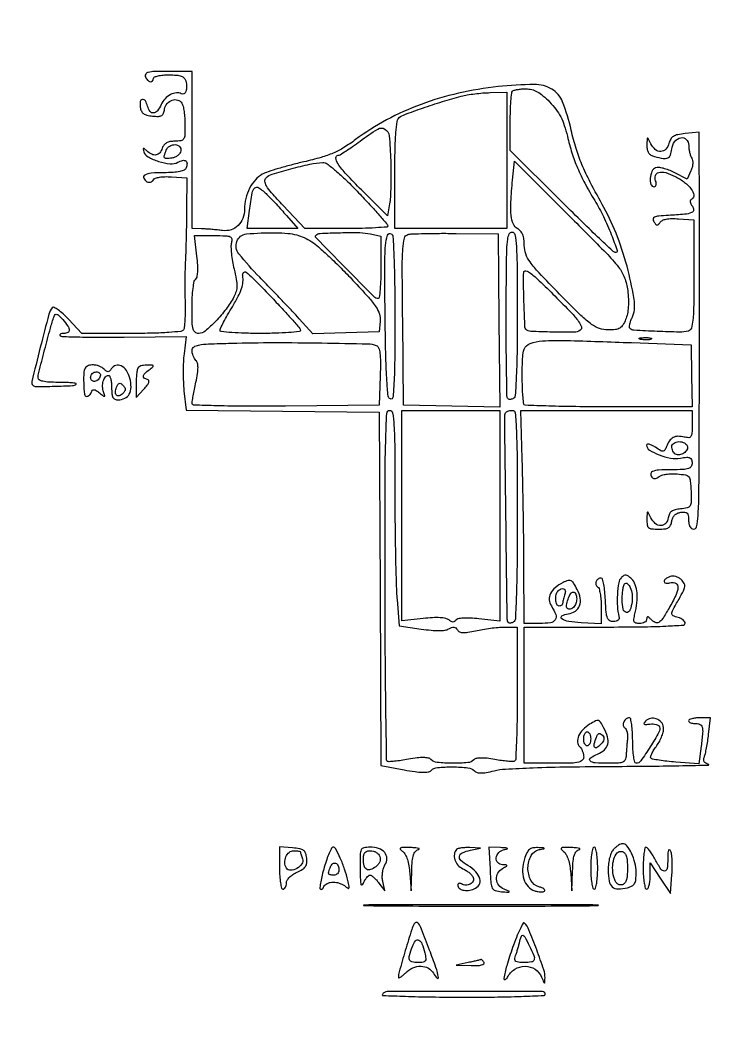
# Model space of a CAD drawing. Extents: x 24 to 1546, y 0 to 2379.
# Drawn here: x 688.9 to 886.3, y -0.5 to 290.6 of the extents above; entities that cross this region are included whole.
import ezdxf

# ---------------------------------------------------------------- set-up
doc = ezdxf.new("R2010")
doc.units = 0
doc.header["$MEASUREMENT"] = 0
doc.layers.get('0').update_dxf_attribs({"linetype": 'CONTINUOUS'})

msp = doc.modelspace()

# ---------------------------------------------------------------- linework, layer by layer
msp.add_lwpolyline([(330.47682, 18.883074, 0.000013), (445.994116, 18.943074, 0.000017), (561.276547, 19.009838, 0.139128), (563.000019, 19.500012, 0.258597), (563.34628, 20.117426, 0.00003), (563.585042, 68.349484, 0.000793), (563.761466, 121.74337, 0.000478), (563.809731, 185.065658, -0.000252), (563.829439, 248.38279, -0.000419), (563.917736, 301.759581, -0.00001), (564.039235, 350.115363, -0.198254)], format="xyb")
for points in [[(724.638374, 274.5, 0.091327), (725.24045, 273.514802, 0.159188), (726.061151, 273.040132, 0.268478), (726.714744, 273.253791, 0.184622), (727, 274, -0.307373), (727.26354, 274.388195, -0.038437), (728.287615, 274.70625, -0.034582), (729.703353, 274.927695, -0.021509), (731.383369, 275, -0.019058), (733.561316, 274.916954, -0.06783), (734.923142, 274.624305, -0.115158), (735.755024, 274.083513, -0.128523), (736.220612, 273.25, -0.05783), (736.444461, 271.640976, -0.091476), (736.223569, 270.269953, -0.170113), (735.649366, 269.558703, -0.284359), (734.905641, 269.558317, 0.167602), (733.513809, 269.871687, 0.095802), (731.850809, 269.354196, 0.0825), (730.282001, 268.143337, 0.080502), (729.173196, 266.480778, -0.058171), (728.117446, 264.734357, -0.199503), (726.988374, 264.092366, -0.272257), (725.990334, 264.524312, -0.094009), (725.289749, 266, 0.068535), (724.655117, 267.532417, 0.298216), (723.817462, 267.949171, 0.336574), (723.190884, 267.34487, 0.073945), (723.180449, 265.75, 0.074424), (723.507256, 264.653465, 0.125776), (724.112967, 263.917272, 0.099285), (725.110021, 263.454959, 0.034915), (726.6729, 263.192392, 0.026444), (728.384541, 263.117422, 0.127647), (729.317288, 263.368575, 0.171761), (729.860617, 263.99605, 0.05807), (730.1729, 265.182176, -0.137029), (730.87463, 266.780128, -0.140784), (732.29643, 267.763132, -0.158135), (733.897588, 267.781572, -0.177786), (735.11486, 266.848393, -0.088144), (735.447336, 266.037294, -0.017879), (735.722859, 264.500778, -0.018342), (735.916071, 262.667382, -0.016275), (735.984687, 260.75, -0.010817), (735.929544, 257.755103, -0.12838), (735.594351, 256.653624, -0.218814), (734.825071, 256.139454, -0.039608), (733.067388, 256, 0.042103), (731.695851, 255.884303, 0.085875), (730.680063, 255.52539, 0.103733), (729.965987, 254.902, 0.084964), (729.5, 254, -0.096477), (728.781609, 252.684025, -0.179608), (727.742923, 252.084723, -0.15946), (726.468361, 252.275219, -0.073044), (725.075, 253.25, 0.010436), (724.355676, 253.900777, 0.253558), (724.100624, 253.957247, 0.398679), (723.995262, 253.778777, 0.016741), (724.201525, 253, 0.199149), (725.427277, 251.501289, 0.047585), (728.457468, 250.230842, 0.048131), (731.748725, 249.544068, 0.151371), (733.939213, 249.967468, -0.059046), (735.303704, 250.502114, -0.212172), (736.205246, 250.354165, -0.262704), (736.576465, 249.634453, -0.082387), (736.32411, 248.402234, -0.188119), (735.741831, 247.76235, -0.061559), (734.516963, 247.332315, -0.039805), (732.632082, 247.076086, -0.013886), (729.893011, 247, 0.019755), (726.335046, 246.859368, 0.103885), (724.469032, 246.310567, 0.398689), (724.189612, 245.4645, 0.145374), (725.111803, 244.430902, 0.106475), (725.592468, 244.260102, 0.099402), (726.113598, 244.296054, 0.096031), (726.594871, 244.533607, 0.092068), (726.960913, 244.936755, -0.168593), (727.539094, 245.407354, -0.044997), (728.703319, 245.716063, -0.03748), (730.254643, 245.862849, -0.022714), (732.099109, 245.814871), (736.5, 245.5), (736.434392, 236.5, -0.002247), (736.389038, 232.651264, -0.001827), (736.306842, 228.528125, -0.001846), (736.203213, 224.730203, -0.004814), (736.092311, 222, 0.00722), (735.999817, 219.416377, 0.003631), (735.953854, 216.152904, 0.003604), (735.955158, 212.77751, 0.005335), (736.009208, 209.818398, -0.009561), (736.035081, 207.181387, -0.012717), (735.951811, 204.785675, -0.010028), (735.792713, 202.806945, -0.11381), (735.542272, 202.068398, -0.231679), (734.781188, 201.589222, -0.008717), (731.330788, 201.280837, -0.012497), (726.760868, 201.06721, -0.005459), (720.690983, 201.001644), (706.5, 201.003288), (702.646756, 205.0984, 0.018861), (701.11562, 206.60735, 0.031429), (699.705632, 207.741838, 0.033643), (698.557433, 208.441779, 0.344574), (698.045359, 208.346756, 0.116869), (697.060246, 206.504164, 0.00281), (694.619187, 197.049506, 0.001569), (692.175317, 187.229448, 0.262323), (692.461288, 186.205378, 0.200947), (693.454779, 185.798407, 0.004624), (698.650597, 185.887121, 0.00484), (703.826361, 186.07353, 0.187067), (704.86526, 186.531926, 0.619259), (704.803282, 186.716765, 0.012139), (703.531253, 186.862503, 0.014687), (701.808172, 186.966747, 0.007763), (699.666667, 187, -0.013364), (697.084968, 187.069016, -0.041784), (695.365398, 187.306034, -0.072038), (694.335841, 187.698647, -0.272094), (694, 188.270099, -0.06166), (694.186967, 189.780443, -0.001641), (695.851559, 196.310118, -0.003411), (697.502189, 202.522143, -0.018076), (698.551141, 205.881163, -0.136745), (698.900581, 206.380458, -0.265791), (699.365144, 206.459623, -0.107644), (700.020588, 206.043887, -0.019162), (701.018947, 204.978154, -0.024099), (702.4803, 203.119363, -0.135624), (702.907574, 201.943249, -0.313451), (702.508156, 201.259419, -0.109094), (701.333333, 201, 0.035306), (700.734476, 200.957661, 0.097609), (700.337223, 200.819027, 0.23335), (700.20322, 200.615354, 0.2312), (700.282746, 200.383921, 0.19089), (700.853242, 200.137215, 0.00151), (705.915799, 199.995964, 0.005201), (711.766493, 199.911283, 0.003285), (718.593965, 199.92835), (736.289106, 200.088858), (735.7051, 195.157844, 0.019089), (735.522122, 192.867256, 0.010237), (735.46236, 190.03095, 0.010179), (735.519676, 187.131147, 0.015682), (735.698843, 184.628991), (736.276591, 179.031151), (763.888295, 178.765576), (791.5, 178.5), (791.75907, 127.921181), (792.01814, 77.342362), (798.656994, 76.119105, 0.010665), (801.759428, 75.615622, 0.029334), (803.968288, 75.436525, 0.041055), (805.509705, 75.528827, 0.162284), (806.347924, 75.947924, -0.176716), (808.176258, 76.798811, -0.023118), (812.534361, 76.971171, -0.02326), (816.890352, 76.739166, -0.173118), (818.735066, 75.864934, 0.123265), (819.524768, 75.391449, 0.073837), (820.612971, 75.229869, 0.046714), (822.144709, 75.37329, 0.01499), (824.377886, 75.864934, -0.04774), (827.627421, 76.360266, -0.00472), (835.525422, 76.727156, -0.005359), (845.683943, 76.994012, -0.002897), (858.19282, 77.116001, 0.001533), (869.308482, 77.194087, 0.00282), (878.355385, 77.33642, 0.001264), (885.654665, 77.510909, 0.869201), (885.676575, 77.703466, -0.067203), (884.915138, 78.013988, -0.137004), (884.46598, 78.470702, -0.143354), (884.330052, 79.078626, -0.076398), (884.497586, 79.837465, 0.037338), (884.782346, 80.774085, 0.0084), (885.119652, 82.406943, 0.008664), (885.445428, 84.309551, 0.008296), (885.710303, 86.25), (886.278582, 91), (883.139291, 91, 0.024959), (881.936276, 90.939911, 0.039642), (880.922167, 90.756363, 0.047252), (880.201796, 90.491174, 0.288537), (880, 90.170599, 0.204855), (880.13285, 89.859952, 0.089656), (880.514063, 89.608159, 0.067227), (881.080082, 89.451118, 0.045464), (881.75, 89.420599, -0.10703), (883.145762, 89.184014, -0.233086), (883.853151, 88.396176, -0.091323), (884.007364, 86.715677, -0.010314), (883.580853, 82.897972), (882.908501, 77.829532), (876.35416, 78.34819, -0.007525), (873.80089, 78.588951, -0.0109), (871.555112, 78.884536, -0.006777), (869.697135, 79.196245, -0.152574), (869.220944, 79.445723, -0.279386), (869.123261, 79.843994, -0.031826), (869.470863, 80.74556, -0.031096), (870.067256, 81.853539, -0.020171), (870.884621, 83.057812, 0.036758), (871.719662, 84.380429, 0.034056), (872.376308, 85.844587, 0.035842), (872.777574, 87.230369, 0.088265), (872.813587, 88.285297, 0.140536), (872.137935, 89.793432, 0.1352), (870.756611, 90.741674, 0.136672), (869.096642, 90.843322, 0.144722), (867.665041, 90.065041, 0.059506), (867.256718, 89.545952, 0.400338), (867.32002, 89.254601, 0.162697), (867.77829, 89.126442, 0.016819), (868.911028, 89.221261, -0.042382), (869.844864, 89.25156, -0.054342), (870.693085, 89.113931, -0.06512), (871.338514, 88.841437, -0.175857), (871.651614, 88.464461, -0.217995), (871.520087, 86.908507, -0.012777), (869.018843, 82.727832, -0.012186), (866.304163, 78.665331, -0.244013), (865.022024, 78, -0.341401), (864.605574, 78.321868, -0.024721), (864.289309, 79.839982, -0.025424), (864.070113, 81.917475, -0.013572), (864, 84.5, 0.013599), (863.932209, 86.991946, 0.022347), (863.723586, 89.090625, 0.018301), (863.429738, 90.702098, 0.352003), (863.059017, 91, 0.16249), (862.117965, 90.685883, 0.12528), (861.435575, 89.837195, 0.143158), (861.292959, 88.850614, 0.220049), (861.753643, 88.138197, -0.143239), (862.12393, 87.718275, -0.050495), (862.392214, 86.953095, -0.045071), (862.532044, 86.003745, -0.039386), (862.509381, 85, 0.003225), (862.402754, 83.879266, 0.002052), (862.292409, 82.573437, 0.002061), (862.194679, 81.291284, 0.003824), (862.127623, 80.25, -0.082289), (861.854596, 79.03402, -0.1923), (861.219939, 78.372981, -0.094556), (859.958561, 78.067984, -0.012173), (857.166667, 78, -0.015226), (853.304008, 78.11765, -0.158955), (851.848121, 78.692696, -0.503042), (851.891536, 79.514105, -0.046987), (853.983348, 80.635045, 0.083015), (855.939001, 81.871178, 0.156657), (856.874162, 83.464746, 0.127997), (856.801865, 85.546479, 0.047349), (855.694002, 88.2887, 0.022531), (854.818375, 89.805209, 0.199176), (854.197366, 90.238231, 0.175289), (853.407751, 90.133911, 0.016745), (851.686416, 89.166787, 0.062108), (849.737614, 87.624635, 0.092913), (848.529269, 85.827767, 0.123874), (848.249614, 84.09734, 0.176584), (848.900663, 82.699337, -0.066785), (849.321907, 82.147542, -0.039078), (849.67707, 81.39418, -0.038364), (849.919246, 80.569802, -0.052308), (850, 79.8, -0.202191), (849.601265, 78.854277, -0.141969), (848.569444, 78.302941, -0.046825), (846.405652, 78.052783, -0.00538), (841.5, 78), (833, 78), (833, 97.5), (833, 117), (856, 117, 0.002765), (866.542638, 117.058301, 0.009114), (873.49223, 117.261887, 0.005216), (878.494253, 117.552052, 0.394325), (879, 118.09362, 0.156018), (878.853832, 118.550651, 0.068086), (878.4125, 119.019623, 0.057927), (877.765121, 119.429173, 0.048178), (877, 119.710251, -0.041942), (875.539625, 120.226205, -0.307813), (875.172194, 120.825328, -0.114356), (875.452093, 121.818057, -0.004869), (877.25, 125.01519, 0.011817), (878.521836, 127.352258, 0.088188), (878.892321, 128.554932, 0.161578), (878.707888, 129.476697, 0.066905), (877.927541, 130.500052, 0.064272), (877.189588, 131.069645, 0.06267), (876.325014, 131.439059, 0.06656), (875.449004, 131.567602, 0.09508), (874.677541, 131.429755, 0.059043), (873.349987, 130.731247, 0.296744), (873.044964, 129.992468, 0.358758), (873.592348, 129.534671, 0.065939), (875, 129.710251, -0.206597), (876.3937, 129.497214, -0.280309), (876.951237, 128.386072, -0.091046), (876.319067, 126.039183, -0.021348), (874.404978, 122.42807, -0.01124), (872.527974, 119.384179, -0.110602), (871.458874, 118.336163, -0.260303), (870.462157, 118.290453, -0.080655), (869.2, 119.2, 0.018208), (868.578624, 119.777696, 0.180052), (868.25, 119.9, 0.354955), (868.056215, 119.742599, 0.051663), (868, 119.2, -0.164704), (867.845006, 118.74224, -0.09569), (867.406903, 118.3525, -0.076768), (866.753193, 118.089114, -0.057507), (865.980948, 118, -0.056552), (864.946036, 118.117428, -0.226459), (864.460243, 118.503387, -0.152844), (864.347484, 119.24606, -0.023315), (864.647615, 120.732121, 0.034004), (865.226508, 123.951334, 0.051745), (865.245079, 126.789984, 0.062663), (864.722403, 129.105371, 0.109995), (863.67381, 130.754762, 0.032136), (862.766361, 131.552502, 0.130688), (862.094305, 131.834267, 0.168821), (861.470979, 131.709602, 0.063464), (860.757143, 131.157143, 0.157706), (859.996068, 129.668323, 0.024697), (859.628218, 126.348156, 0.028447), (859.613743, 122.800363, 0.057306), (860.078947, 120.045455, -0.112131), (860.114699, 119.434429, -0.162957), (859.863584, 118.961314, -0.127525), (859.317424, 118.658617, -0.057483), (858.5, 118.545455, -0.134914), (857.434342, 118.812443, -0.177436), (856.789152, 119.569354, -0.068383), (856.43356, 121.173716, -0.008491), (856.202283, 124.75, 0.013389), (856.023751, 127.145969, 0.02179), (855.729623, 129.164062, 0.017425), (855.376915, 130.718347, 0.340515), (855.0113, 131, 0.149462), (854.131914, 130.731124, 0.147539), (853.547855, 130.015303, 0.166472), (853.495325, 129.162154, 0.189417), (853.983688, 128.510081, -0.187154), (854.379918, 127.985819, -0.024563), (854.701458, 126.600402, -0.025795), (854.925804, 124.848382, -0.018947), (855, 122.891079), (855, 117.900192), (849.25, 118.200096, -0.027003), (845.710141, 118.577101, -0.112727), (843.735707, 119.376267, -0.548885), (843.769712, 120.179985, -0.095873), (845.535319, 120.791418, 0.110074), (847.608799, 121.575388, 0.159919), (848.818354, 123.09306, 0.136724), (848.998171, 125.229195, 0.072493), (848.124339, 127.759554, 0.01858), (847.090649, 129.588584, 0.142981), (846.368053, 130.242041, 0.193272), (845.517889, 130.301072, 0.039131), (844.091367, 129.713468, 0.054314), (841.840568, 128.246913, 0.106106), (840.511384, 126.580778, 0.135955), (840.167184, 124.807334, 0.120502), (840.757295, 123.017025, -0.04688), (841.992353, 120.552504, -0.241198), (841.840875, 119.079723, -0.214283), (840.519822, 118.227802, -0.037664), (837.5, 118), (833, 118), (832.913839, 134.75, 0.001712), (832.850307, 142.165405, 0.001158), (832.729362, 150.61875, 0.001166), (832.574498, 158.788105, 0.002328), (832.406823, 165.25), (831.985969, 179), (856.492984, 179), (881, 179), (881, 174.891592, -0.011874), (880.941811, 172.441708, -0.130775), (880.64707, 171.513828, -0.262161), (880.017598, 171.177776, -0.055931), (878.741692, 171.349983, 0.063208), (876.958789, 171.564345, 0.121502), (875.571966, 171.212582, 0.120561), (874.50082, 170.253629, 0.061684), (873.666871, 168.641665, -0.039237), (873.185921, 167.600279, -0.252254), (872.712756, 167.299983, -0.151222), (872.03456, 167.457962, -0.012753), (870.489813, 168.414718, 0.026672), (869.533883, 168.970596, 0.056067), (868.731382, 169.273907, 0.106941), (868.204516, 169.293027, 0.363329), (868, 169.048733, 0.258516), (868.780135, 167.640699, 0.047876), (871.52819, 166.268181, 0.048196), (874.825777, 165.351239, 0.084141), (877.654787, 165.331406, -0.018238), (879.485993, 165.560395, -0.121298), (880.388336, 165.4208, -0.220113), (880.84655, 164.921563, -0.07747), (881, 163.937129, -0.135903), (880.718617, 162.921012, -0.181506), (879.975658, 162.330714, -0.069533), (878.426535, 162.059294, -0.008652), (875, 162, 0.014538), (871.420162, 161.895888, 0.088303), (869.623706, 161.467105, 0.323532), (869.174094, 160.707667, 0.175296), (869.657991, 159.675343, 0.164506), (870.005275, 159.503581, 0.084321), (870.496412, 159.520793, 0.068892), (871.052755, 159.718118, 0.053631), (871.588203, 160.073202, -0.106842), (872.331105, 160.459822, -0.03061), (873.608772, 160.726504, -0.029307), (875.124577, 160.857145, -0.02739), (876.680212, 160.814526, -0.022408), (879.099668, 160.505681, -0.183326), (880.041126, 159.948491, -0.14711), (880.483885, 158.845258, -0.012927), (880.677547, 155.807955, -0.011572), (880.721415, 152.819791, -0.133779), (880.406668, 151.701866, -0.203524), (879.612116, 151.12399, -0.03267), (877.677547, 150.807955, 0.034811), (876.111722, 150.545278, 0.099254), (875.11357, 150.083071, 0.125884), (874.507457, 149.346923, 0.07446), (874.180449, 148.25, -0.145834), (873.450869, 146.662147, -0.215879), (872.076501, 146.039748, -0.177454), (870.478318, 146.6254, -0.105114), (869.220495, 148.25, 0.003977), (868.473914, 149.767056, 0.397891), (868.269405, 149.841277, 0.288934), (868.125103, 149.629906, 0.002965), (868.06768, 147.75, 0.038576), (868.149354, 146.195998, 0.191201), (868.56667, 145.445479, 0.150882), (869.452299, 145.085588, 0.021623), (871.430449, 145, 0.026243), (873.231534, 145.094598, 0.1093), (874.256332, 145.437261, 0.153802), (874.851738, 146.109089, 0.069831), (875.180449, 147.25, -0.071286), (875.465132, 148.227453, -0.090158), (876, 149, -0.090158), (876.772547, 149.534868, -0.071286), (877.75, 149.819551, -0.049221), (878.908861, 149.869085, -0.18449), (879.56218, 149.576922, -0.161847), (879.904822, 148.893075, -0.03591), (880, 147.569551, 0.045079), (880.096663, 146.499593, 0.084971), (880.392897, 145.687377, 0.116328), (880.863195, 145.183439, 0.148145), (881.468727, 145, 0.362339), (882.283894, 145.680012, 0.026529), (882.682378, 148.794547, 0.015498), (882.921111, 154.315666, 0.002165), (883.011333, 165.75, 0.000193), (883.077637, 186.63284, 0.000511), (883.104025, 201.561162, 0.000555), (883.098849, 215.776747, 0.000266), (883.062243, 234.026426), (883, 258.552852), (878.992511, 258.170676, 0.02397), (876.900467, 257.869438, 0.08805), (875.65657, 257.391854, 0.124189), (874.886246, 256.615425, 0.072234), (874.384103, 255.39425, -0.123673), (873.488474, 253.72318, -0.203952), (872.054867, 253.065152, -0.185447), (870.477909, 253.62085, -0.104351), (869.220495, 255.25, 0.003387), (868.462408, 256.79504, 0.373244), (868.265184, 256.876898, 0.312772), (868.125062, 256.690062, 0.002882), (868.06768, 254.866631, 0.049664), (868.160939, 253.600971, 0.10551), (868.526272, 252.694301, 0.114467), (869.20612, 252.061497, 0.06504), (870.25, 251.630286, 0.023464), (872.748972, 251.08479, 0.144442), (874.042549, 251.23933, 0.209088), (874.786003, 252.032976, 0.05655), (875.183578, 253.75, -0.131223), (876.029301, 255.895304, -0.18106), (877.749651, 257.012825, -0.261681), (879.317452, 256.538072, -0.191872), (880.015313, 254.819551, 0.0312), (880.083454, 253.833293, 0.025142), (880.275418, 252.788066, 0.025813), (880.552198, 251.83814, 0.057512), (880.879273, 251.161099, -0.104158), (881.137571, 250.469346, -0.054158), (881.176045, 249.54472, -0.048909), (881.005429, 248.516051, -0.044738), (880.635481, 247.507337), (879.543041, 245.192475), (875.829367, 247.08705, 0.027188), (874.293312, 247.768191, 0.030462), (872.748967, 248.24949, 0.031911), (871.401646, 248.491053, 0.120583), (870.557846, 248.383824, 0.202101), (869.520001, 247.387004, 0.080971), (869.032527, 245.438432, 0.095667), (869.224785, 243.651941, 0.329403), (870.106989, 243, 0.173489), (870.481903, 243.134124, 0.154075), (870.709074, 243.482431, 0.104793), (870.743188, 244.020124, 0.055292), (870.573119, 244.67005, -0.166599), (870.51689, 246.22088, -0.270383), (871.455471, 247.093043, -0.13003), (873.442924, 247.017458, -0.043809), (876.153861, 245.921506, -0.043627), (878.860464, 244.228583, -0.071332), (880.764426, 242.312525, -0.11987), (881.479838, 240.626096, -0.303819), (880.954146, 239.471661, 0.107888), (880.56353, 239.094014, 0.161619), (880.439459, 238.64019, 0.116971), (880.60144, 238.090329, 0.043367), (881.064066, 237.422805, -0.190124), (881.418896, 236.34107, -0.293022), (880.858361, 235.570484, -0.071187), (878.840062, 235.098575, -0.008616), (874.280256, 234.777384, 0.008873), (871.438901, 234.575774, 0.077032), (870.212143, 234.272517, 0.280318), (869.839438, 233.759281, 0.165328), (870.030256, 233, 0.031304), (870.571832, 232.26726, 0.194986), (870.976287, 232.053305, 0.233786), (871.368425, 232.199962, 0.045078), (871.849109, 232.814871, -0.146975), (872.488492, 233.359496, -0.056424), (873.614917, 233.709113, -0.042862), (875.157346, 233.867844, -0.022079), (877.099109, 233.814871), (881.5, 233.5), (881.5, 217.802053, -0.002944), (881.448347, 209.028158, -0.021494), (881.21825, 204.830051, -0.045888), (880.776294, 202.525168, -0.264252), (879.920261, 201.690197, -0.068775), (877.368, 201.385249, -0.00643), (871.025777, 201.583669, -0.003343), (864.364869, 201.922484, -0.184008), (863.239789, 202.426877, -0.207662), (863.092033, 202.801266, -0.037879), (863.175238, 203.559268, -0.035146), (863.418495, 204.491245, -0.025493), (863.812981, 205.488884, 0.144617), (864.476517, 210.187795, 0.0256), (862.706199, 219.004825, 0.028038), (859.675257, 228.618835, 0.03637), (855.789088, 237, -0.006616), (851.867455, 244.28815, -0.020294), (849.480499, 249.360547, -0.025857), (847.837485, 253.896098, -0.017623), (846.423819, 259.19731, 0.035432), (843.958043, 267.277219, 0.168594), (840.887848, 270.914333, 0.139147), (835.871266, 272.244314, 0.021529), (825.5, 271.616959, 0.030381), (814.185129, 269.742038, 0.032797), (803.474212, 266.539628, 0.033869), (793.599214, 262.084544, 0.037661), (784.778966, 256.470704, -0.022647), (781.449241, 254.208302, -0.036245), (778.400312, 252.624643, -0.031821), (774.882035, 251.368291, -0.013266), (770.000069, 250.106994, 0.007757), (766.322367, 249.199925, 0.008334), (762.762039, 248.199242, 0.007965), (759.736172, 247.241322, 0.038701), (758.07952, 246.541122, 0.09563), (756.110031, 244.987414, 0.060297), (754.471197, 242.548955, 0.056826), (753.372788, 239.610846, 0.061134), (753, 236.573283, -0.088478), (752.529558, 233.935559, -0.111987), (751.184192, 231.864226, -0.118558), (749.14493, 230.653716, -0.107852), (746.702811, 230.446095, 0.007305), (745.276279, 230.611527, 0.004828), (743.633013, 230.761787, 0.004859), (742.032547, 230.876921, 0.00939), (740.75, 230.932511), (738, 231), (738, 253.5), (738, 276), (731.031385, 276, 0.006907), (727.268482, 275.94802, 0.050753), (725.486931, 275.716837, 0.172608), (724.746494, 275.239823, 0.261488)], [(840.252282, 267.25, -0.03189), (842.067407, 265.135004, -0.042241), (843.416783, 262.987751, -0.03924), (844.454299, 260.52132, -0.02272), (845.32615, 257.423143, 0.019608), (846.629655, 252.678063, 0.023775), (848.23272, 248.351667, 0.022164), (850.336461, 243.959763, 0.013804), (853.167264, 239, -0.024234), (855.644887, 234.440766, -0.018993), (857.895904, 229.280637, -0.013889), (859.533667, 224.731764, -0.616674), (858.97478, 224.175073, -0.108998), (858.256943, 224.604283, -0.001126), (853.975239, 228.659842, -0.003558), (849.070761, 233.393247, -0.002296), (843.453764, 238.942804), (829, 253.354784), (829, 261.510725, -0.00762), (829.048365, 264.684219, -0.011236), (829.195833, 267.466692, -0.006684), (829.401341, 269.775226, -0.172492), (829.666667, 270.333333, -0.130215), (830.112237, 270.592265, -0.023416), (831.057051, 270.804167, -0.023867), (832.21635, 270.951108, -0.019591), (833.463719, 271, -0.063597), (835.137741, 270.786209, -0.062741), (836.71256, 270.158365, -0.050147), (838.354026, 269.023547, -0.023177)], [(828, 250.5), (828, 231), (812, 231), (796, 231), (796, 246.377555, -0.00434), (796.063478, 253.691234, -0.014704), (796.286599, 258.458915, -0.016172), (796.637774, 261.682475, -0.190921), (797.25, 262.756342, -0.080586), (798.868204, 263.67112, -0.005285), (803.943403, 265.48426, -0.008248), (809.597812, 267.333356, -0.009776), (815, 268.886831, -0.023244), (816.677964, 269.25146, -0.011033), (818.867188, 269.572108, -0.010909), (821.175583, 269.807337, -0.015188), (823.25, 269.909812), (828, 270)], [(794.803297, 250.488747, -0.007376), (794.873344, 246.797933, -0.007587), (794.8333, 243.141197, -0.007385), (794.703682, 239.973399, -0.031668), (794.479526, 238.098306), (793.852458, 234.696612), (786.426229, 242.073279, -0.010336), (782.125999, 246.525131, -0.040064), (779.75337, 249.536453, -0.12157), (779.138767, 251.245143, -0.444812), (779.819394, 252, 0.138659), (780.344027, 252.148342, 0.005933), (781.985009, 253.183999, 0.009771), (783.911737, 254.486353, 0.006766), (786.04106, 256.030635, -0.020192), (791.089352, 259.488975, -0.288692), (793.174035, 259.485108, -0.233269), (794.366346, 257.53383, -0.014108)], [(734.813108, 253.25, -0.107272), (734.518456, 252.557069, -0.069535), (733.919609, 251.920194, -0.065066), (733.120946, 251.433418, -0.069036), (732.239784, 251.180449, -0.020797), (730.690187, 251.024774, -0.255071), (730.170616, 251.269983, -0.23542), (730.071217, 251.856307, -0.017982), (730.606989, 253.418213, -0.167134), (731.608867, 254.613461, -0.146522), (733.193492, 255.019775, -0.192898), (734.453171, 254.455597, -0.243904)], [(785.634504, 241.25, -0.003892), (788.827452, 237.842034, -0.006055), (791.52097, 234.85, -0.002159), (793.788806, 232.246041, -0.173299), (793.980634, 231.75, -0.398848), (793.70841, 231.447768, -0.00386), (790.502992, 231.220313, -0.009865), (786.670611, 231.053909, -0.005916), (782.114656, 231), (770.229312, 231), (764.02877, 237.628399, -0.006938), (760.748646, 241.233859, -0.043203), (759.262462, 243.238496, -0.109818), (758.808714, 244.551019, -0.234618), (759.164114, 245.534356, -0.116674), (760.925631, 246.568315, -0.008799), (766.284697, 248.114489, -0.012751), (771.72746, 249.433679, -0.041514), (775.403869, 249.911736, -0.172933), (776.596104, 249.547956, -0.01598), (779.051804, 247.600069, -0.017555), (782.078381, 244.849547, -0.009356)], [(862.568438, 213.298541, -0.020883), (862.772115, 210.836476, -0.027417), (862.740452, 208.581488, -0.030721), (862.481455, 206.60478, -0.050291), (861.995316, 204.988692, -0.039958), (861.17586, 203.385705, -0.120617), (860.308295, 202.530408, -0.107065), (859.080261, 202.116779, -0.0279), (856.989058, 202, -0.082068), (854.506698, 202.410206, -0.077391), (852.232345, 203.600078, -0.034733), (849.212925, 206.174034, -0.004351), (843.120751, 212.25, -0.004511), (837.225512, 218.341747, -0.033347), (834.643897, 221.448665, -0.072358), (833.431535, 223.765046, -0.083927), (833.010373, 226.214816, 0.030576), (832.898122, 227.968378, 0.064145), (832.556558, 229.288556, 0.082771), (831.968426, 230.255502, 0.092205), (831.11708, 230.937341, -0.173711), (829.888496, 232.295329, -0.071953), (829.272527, 234.730366, -0.040002), (829.178798, 238.611727, -0.010167), (829.658435, 244.897967), (830.180887, 250.295935), (846.042245, 234.457817, -0.002164), (856.389802, 224.035603, -0.028609), (859.965469, 219.961011, -0.075389), (861.664549, 216.941756, -0.059517)], [(759.426321, 240.75, -0.010181), (760.547748, 239.626414, -0.004182), (762.024407, 238.059375, -0.004135), (763.581868, 236.350514, -0.005291), (764.986269, 234.75), (768.207184, 231), (760.974762, 231), (753.742339, 231), (754.431155, 236.19255, -0.009186), (755.19433, 241.233428, -0.167172), (755.962601, 242.640047, -0.357167), (757.106284, 242.701313, -0.033369)], [(831, 206.559017, -0.002987), (830.93812, 196.202301, -0.008069), (830.731595, 188.851338, -0.004189), (830.43957, 183.30491, -0.243721), (829.933469, 182.458881, -0.049484), (829.490072, 182.242127, -0.059788), (829.039893, 182.133693, -0.070596), (828.650458, 182.143051, -0.15636), (828.38919, 182.277476, -0.194684), (828.046567, 183.085962, -0.000796), (827.900728, 193.013195, -0.003591), (827.831482, 204.718509, -0.001894), (827.904932, 219.25, -0.004784), (828.010932, 225.0066, -0.02984), (828.268899, 227.942489, -0.06904), (828.725241, 229.499146, -0.295086), (829.5, 230, -0.367882), (830.346376, 229.279796, -0.024212), (830.734002, 225.843169, -0.01416), (830.952189, 219.714491, -0.001817)], [(749.267279, 226.914074, 0.071907), (749.137883, 225.765768, 0.017245), (749.264402, 223.846993, 0.017363), (749.565308, 221.63245, 0.01642), (750.023481, 219.402121, -0.012903), (750.656098, 216.42885, -0.047715), (750.825465, 214.519669, -0.068987), (750.604374, 213.001713, -0.0523), (749.968731, 211.441573, -0.040005), (747.747767, 207.986939, -0.028707), (744.759361, 204.501182, -0.024785), (741.757331, 201.6757, -0.17824), (739.922077, 201, -0.162312), (738.902296, 201.340003, -0.17021), (738.314577, 202.217831, -0.057073), (738.053887, 204.084461, -0.006184), (738, 208.440983, -0.01304), (738.075582, 211.338527, -0.018955), (738.30555, 213.885018, -0.014843), (738.630468, 215.928885, -0.2105), (739.040171, 216.524827, 0.209438), (739.451848, 217.121039, 0.033745), (739.630522, 218.55524, 0.028662), (739.628876, 220.538777, 0.013631), (739.411004, 223.083844), (738.741667, 229), (744.277214, 229, -0.007461), (747.634554, 228.949898, -0.091781), (748.881128, 228.680429, -0.270185), (749.345947, 228.06528, -0.09405)], [(772.212626, 227.232756, -0.034356), (774.150184, 225.752007, -0.007831), (777.209774, 222.9757, -0.008067), (780.642851, 219.655466, -0.007772), (784.01072, 216.185228, -0.006148), (788.459262, 211.338525, -0.03518), (790.598391, 208.582078, -0.070168), (791.586691, 206.533668, -0.102102), (791.798094, 204.545329), (791.5, 201.5), (782.021044, 201.209444), (772.542088, 200.918889), (768.661708, 205.209444, 0.004987), (766.669303, 207.368768, 0.001705), (763.738301, 210.461225, 0.001695), (760.479795, 213.852738, 0.001956), (757.350217, 217.062809, -0.026132), (751.411814, 223.774273, -0.261191), (750.831946, 227.341558, -0.287433), (753.553183, 229.458742, -0.030063), (762, 229.807897, -0.016983), (765.413587, 229.627638, -0.040093), (767.924744, 229.204691, -0.047972), (770.050564, 228.44583, -0.036296)], [(789.065234, 229.485672), (792, 228.841089), (792, 219.920545, -0.007885), (791.946061, 216.500384, -0.013093), (791.779688, 213.621283, -0.006698), (791.550238, 211.270617, -0.383286), (791.25, 211.002971, -0.199018), (790.052906, 211.504675, -0.001274), (781.793234, 219.879387, -0.000916), (773.458333, 228.404734, -0.410374), (773.463092, 229.129758, -0.188052), (774.619012, 229.637162, -0.004766), (780.432268, 229.82523, -0.009761), (785.999914, 229.843532, -0.050034)], [(796, 205.35765, -0.002172), (795.947987, 193.384088, -0.011339), (795.741137, 186.791146, -0.01213), (795.418678, 182.681258, -0.479834), (794.75, 182.249377, -0.294202), (794.091392, 183.06844, -0.009613), (793.713856, 187.460331, -0.011013), (793.420258, 194.053515, -0.002608), (793.230262, 205.060081, -0.001993), (793.110923, 219.870821, -0.019016), (793.325643, 226.191617, -0.060276), (793.892158, 229.099787, -0.486628), (794.992937, 229.504365, -0.245633), (795.449363, 228.73509, -0.003021), (795.732683, 222.802835, -0.007242), (795.936802, 215.29961, -0.003178)], [(825.767531, 204.721666), (826.035063, 179.943333), (812.267531, 180.221666), (798.5, 180.5), (798.232396, 204.673286, -0.001466), (798.11263, 219.391712, -0.016508), (798.275063, 225.231098, -0.041715), (798.71494, 228.260295, -0.279388), (799.732396, 229.304408, -0.054078), (800.932111, 229.480081, -0.003405), (804.505766, 229.589238, -0.004984), (808.774731, 229.647979, -0.00368), (813.5, 229.631123), (825.5, 229.5)], [(769, 201.876533, -0.385727), (768.681213, 201.524786, -0.005539), (765.621875, 201.257482, -0.011872), (761.909445, 201.063032, -0.007147), (757.5, 201, -0.007166), (753.090557, 201.063198, -0.011903), (749.378125, 201.258161, -0.005568), (746.319508, 201.526193, -0.385637), (746, 201.878846, -0.11563), (746.133951, 202.450326, -0.005471), (747.036189, 204.220294, -0.008752), (748.176057, 206.307495, -0.006162), (749.527453, 208.615609, 0.01423), (751.237714, 211.647798, 0.040781), (752.186838, 213.870468, 0.057998), (752.572524, 215.714364, 0.069217), (752.487591, 217.486763, -0.220145), (752.723562, 218.421495, -0.400574), (753.441848, 218.514041, -0.039783), (755.425242, 216.797535, -0.00291), (760.460137, 211.626533, -0.004611), (763.73321, 208.162222, -0.007117), (766.491415, 205.102166, -0.002863), (768.788407, 202.449183, -0.17884)], [(849, 201.919111, -0.14904), (847.237435, 201.360948, -0.007404), (841.09239, 201.385678, -0.006441), (834.88294, 201.582663, -0.187348), (833.454778, 202.211888, -0.188518), (833.198932, 202.796163, -0.000945), (832.950435, 209.301339, -0.004166), (832.784428, 215.237385, -0.021986), (832.863673, 218.492857, -0.478501), (833.456572, 218.907151, -0.092424), (834.809949, 218.224725, -0.028803), (837.304407, 216.085224, -0.004962), (841.75, 211.718368, -0.004942), (846.378018, 206.988596, -0.031928), (848.530287, 204.437519, -0.082633), (849.328013, 202.875153, -0.330113)], [(790.685399, 197.567229, -0.214802), (791.355479, 196.891519, -0.058345), (791.724188, 195.394469, -0.032407), (791.873342, 192.917164, -0.007625), (791.790697, 188.765768), (791.5, 180.5), (764.75, 180.233667, -0.002673), (753.475598, 180.181701, -0.006363), (745.096068, 180.294534, -0.002028), (738.423249, 180.496424, -0.404202), (738, 180.934446, -0.041184), (738.05107, 181.553417, -0.003491), (738.324168, 183.12901, -0.004611), (738.680914, 185.005923, -0.003552), (739.103549, 187.04723, 0.013302), (739.569784, 189.543299, 0.039535), (739.707098, 191.277192, 0.061047), (739.558164, 192.492489, 0.136212), (739.103549, 193.296451, -0.065606), (738.680735, 193.847615, -0.03911), (738.324168, 194.594962, -0.038499), (738.081014, 195.409692, -0.053318), (738, 196.167249, -0.247855), (738.503423, 197.120421, -0.105063), (739.881455, 197.68623, -0.034883), (742.730651, 198.002371, -0.00391), (749.25, 198.217249, -0.005925), (761.467164, 198.379481, -0.004279), (775.091395, 198.282353, -0.001506), (788.303905, 198.03527, -0.086388)], [(863.619787, 198.371348), (880.739573, 197.744125), (880.862893, 188.872062), (880.986212, 180), (856.993106, 180, -0.002929), (847.785632, 180.053931, -0.004849), (840.016193, 180.220313, -0.000954), (833.232479, 180.444373, -0.362934), (832.891806, 180.75, -0.024414), (832.514906, 184.728503, -0.013037), (832.418239, 189.66914, -0.010411), (832.545825, 194.336175, -0.078956), (832.994222, 196.484802, -0.217984), (834.681163, 198.147705, -0.071986), (838.171434, 198.874301, -0.022776), (845.088659, 198.984835, -0.001764)], [(869.269032, 199.344063, -0.06278), (868.671085, 199.185595, -0.030339), (867.880008, 199.127736, -0.029507), (867.036634, 199.167106, -0.037336), (866.269032, 199.307009, -0.087174), (865.883358, 199.48334, -0.597527), (865.900903, 199.643467, -0.080377), (866.431793, 199.764444, -0.012823), (867.5, 199.805051, -0.014395), (868.580113, 199.787295, -0.052471), (869.257153, 199.684921, -0.333666), (869.386009, 199.52287, -0.31318)], [(707.666667, 191.333333, 0.183097), (707.069031, 190.006534, 0.02276), (707.019043, 186.786064, 0.01971), (707.240065, 183.606708, 0.382688), (707.916667, 183, 0.119751), (708.298514, 183.092783, 0.068835), (708.687647, 183.367188, 0.062442), (709.024829, 183.772056, 0.06134), (709.254045, 184.25, -0.109641), (709.560693, 184.758022, -0.233874), (709.980718, 184.91126, -0.120066), (710.584888, 184.691644, -0.023429), (711.524609, 184, 0.005357), (712.671482, 183.090223, 0.220027), (712.973054, 183.020643, 0.445912), (713.082203, 183.208867, 0.011293), (712.718616, 184.25, -0.084209), (712.423538, 185.779791, -0.076874), (712.633343, 187.373165, -0.093314), (713.245051, 188.576036, -0.232628), (714.106989, 189, -0.293197), (714.452493, 188.778343, -0.045071), (714.737678, 187.971875, -0.038387), (714.935337, 186.841297, -0.024091), (715, 185.5, 0.023014), (715.08195, 183.720493, 0.10042), (715.384111, 182.716032, 0.16985), (715.959372, 182.188727, 0.101709), (716.877555, 182, 0.114622), (718.79036, 182.444339, 0.154995), (720.064046, 183.664746, 0.125568), (720.562247, 185.620868, 0.063361), (720.237752, 188.162292, 0.080154), (719.271326, 190.364637, 0.13302), (717.773442, 191.712767, 0.193833), (716.195519, 191.847887, 0.181899), (714.911468, 190.856752, -0.050829), (714.434754, 190.236317, -0.194026), (714.000034, 190.03653, -0.171596), (713.512172, 190.18338, -0.038302), (712.841641, 190.758359, 0.095781), (711.662166, 191.555653, 0.073327), (710.153448, 191.952234, 0.078089), (708.695288, 191.886268, 0.14713)], [(711.770833, 188.8125, -0.113253), (711.122932, 187.749304, -0.165501), (710.153639, 187.257027, -0.244413), (709.346973, 187.540134, -0.190724), (709, 188.416667, -0.099038), (709.120875, 189.020927, -0.097945), (709.465104, 189.534896, -0.097945), (709.979073, 189.879125, -0.099038), (710.583333, 190, -0.077096), (711.158616, 189.910766, -0.119977), (711.585286, 189.651172, -0.144529), (711.795817, 189.264262, -0.134046)], [(722.666667, 191.333333, 0.143647), (722.406263, 190.856731, 0.018144), (722.195833, 189.689926, 0.020094), (722.048739, 188.252285, 0.015446), (722, 186.674927), (722, 182.683187), (724.25, 185.091594, 0.02183), (725.182815, 186.181804, 0.078456), (725.626465, 186.979602, 0.188463), (725.615063, 187.506447, 0.235064), (725.25, 187.823324, -0.081856), (724.324571, 188.232673, -0.30077), (724.083576, 188.792255, -0.160596), (724.48765, 189.53875, -0.026727), (725.75, 190.607954, 0.008085), (726.828437, 191.454435, 0.290119), (726.925124, 191.74194, 0.330617), (726.705344, 191.924025, 0.0095), (725.416667, 191.968197, 0.029456), (724.570226, 191.931242, 0.031099), (723.749479, 191.794824, 0.032736), (723.062898, 191.588195, 0.107314)], [(718.216667, 183.816667, -0.103621), (717.205275, 183.155634, -0.29781), (716.422432, 183.319633, -0.219336), (716.091174, 184.217175, -0.072159), (716.409244, 185.624089, -0.040341), (716.787781, 186.413665, -0.19067), (717.174991, 186.718105, -0.218633), (717.629413, 186.653597, -0.053524), (718.232783, 186.167217, -0.053474), (718.739052, 185.539301, -0.145657), (718.896548, 184.996548, -0.143917), (718.732364, 184.451783, -0.051746)], [(796, 155.650878, 0.002441), (796.046309, 146.164231, 0.002678), (796.185363, 136.967718, 0.002499), (796.385662, 129.106528, 0.013465), (796.631023, 124.836762), (797.262046, 117.371769), (803.537846, 116.425819, 0.013218), (806.374039, 116.07471, 0.026219), (808.637013, 115.974376, 0.032531), (810.361173, 116.100736, 0.105101), (811.435289, 116.489935, -0.048166), (812.229427, 116.884186, -0.120625), (812.867153, 116.963968, -0.144157), (813.3981, 116.738251, -0.081287), (813.863504, 116.207898, 0.142041), (814.496315, 115.64095, 0.099287), (815.429862, 115.402141, 0.055425), (816.84512, 115.484636, 0.014397), (819.085038, 115.933452, -0.014834), (821.048828, 116.325154, -0.010067), (823.304667, 116.659353, -0.01015), (825.497948, 116.894145, -0.019959), (827.25, 116.975554), (831, 117), (831, 98.059017, -0.003786), (830.944758, 90.763729, -0.006076), (830.77491, 84.542834, -0.001731), (830.544325, 79.172372, -0.247594), (830.233735, 78.644456, -0.146946), (829.700115, 78.501489, -0.012079), (828.245047, 78.580416, -0.015367), (826.4831, 78.773371, -0.011221), (824.539768, 79.091472, 0.016231), (822.346111, 79.428021, 0.033555), (820.615078, 79.519309, 0.043113), (819.332542, 79.389886, 0.150791), (818.606033, 79.006033, -0.178174), (816.841146, 78.190736, -0.021313), (812.473664, 78.026952, -0.021421), (808.108101, 78.236538, -0.175414), (806.330912, 79.069088, 0.144958), (805.541138, 79.497971, 0.048861), (804.225627, 79.645837, 0.034707), (802.385614, 79.544351, 0.013828), (799.886433, 79.161167, -0.008245), (797.782289, 78.814465, -0.011875), (795.909407, 78.582806, -0.007725), (794.350615, 78.451765, -0.156764), (793.896043, 78.564249, -0.25603), (793.643283, 79.0099, -0.000171), (793.435699, 93.528363, -0.001896), (793.270705, 109.763045, -0.00115), (793.192531, 128.97217, -0.000821), (793.188964, 157.051611, -0.006413), (793.37651, 170.127824, -0.005416), (793.682326, 178.171781, -0.399982), (794.552009, 179, -0.37231), (795.362394, 178.299468, -0.020808), (795.734496, 174.718703, -0.013577), (795.950976, 168.497647, -0.001908)], [(826, 148.857544), (826, 118.715087), (820.046535, 119.337347, 0.013935), (817.526636, 119.529925, 0.027497), (815.519909, 119.516732, 0.030741), (814.045829, 119.334474, 0.211246), (813.457507, 118.931246, -0.10816), (813.092068, 118.553664, -0.157826), (812.649677, 118.429709, -0.117344), (812.118343, 118.578766, -0.046434), (811.488155, 119.00983, 0.125041), (810.557184, 119.452596, 0.034667), (808.939633, 119.657225, 0.02811), (806.784722, 119.657926, 0.014196), (804.077183, 119.429222), (798, 118.741667), (798, 148.870834), (798, 179), (812, 179), (826, 179)], [(831, 149.059017, -0.002256), (830.939618, 135.678483, -0.006454), (830.735591, 126.377438, -0.002813), (830.450577, 119.338098, -0.247667), (829.933469, 118.458881, -0.034792), (829.502219, 118.232161, -0.048543), (829.088435, 118.096207, -0.058839), (828.748747, 118.06113, -0.209876), (828.554441, 118.149864, -0.180796), (828.13093, 119.238771, -0.000151), (827.755537, 148.336715, -0.000138), (827.396375, 177.483307, -0.202045), (827.794559, 178.461226, -0.090721), (828.094396, 178.668321, -0.035837), (828.566735, 178.841735, -0.033993), (829.116684, 178.960251, -0.03609), (829.666667, 179, -0.390631), (830.413188, 178.311749, -0.00917), (830.738867, 173.136066, -0.009522), (830.949274, 164.87327, -0.001604)], [(879.569098, 168.888197, -0.241856), (879.643244, 167.951315, -0.121595), (878.918062, 166.972475, -0.10314), (877.706587, 166.333096, -0.147733), (876.5, 166.349122, -0.115301), (876.09334, 166.590798, -0.054229), (875.698774, 167.062449, -0.049633), (875.374518, 167.671675, -0.049631), (875.176676, 168.332866, -0.261169), (875.536585, 169.421245, -0.154908), (876.811897, 170.010976, -0.122031), (878.43711, 169.81979, -0.16581)], [(863.813962, 124.301617, -0.054943), (863.234043, 121.80027, -0.362542), (862.211053, 121.190399, -0.312206), (861.269926, 122.090731, -0.050622), (861, 124.75, -0.016383), (861.050821, 126.300602, -0.020999), (861.204042, 127.720188, -0.019412), (861.42369, 128.872671, -0.140476), (861.69461, 129.361277, -0.386721), (862.505754, 129.399741, -0.121467), (863.296421, 128.334278, -0.068798), (863.809907, 126.398497, -0.06006)], [(844.606989, 126.418213, 0.016969), (844.374624, 125.745256, 0.015089), (844.178303, 125.03135, 0.015326), (844.040803, 124.378353, 0.04425), (844, 123.918213, -0.108102), (843.923365, 123.567896, -0.099646), (843.70625, 123.269725, -0.095575), (843.381772, 123.069795, -0.090658), (843, 123, -0.305562), (842.338097, 123.446162, -0.077107), (842.025382, 124.777653, -0.068475), (842.117117, 126.305634, -0.148246), (842.666667, 127.333333, -0.090692), (843.55717, 127.948471, -0.219506), (844.338385, 127.941799, -0.265583), (844.738576, 127.370332, -0.11504)], [(848, 125.059017, -0.092186), (847.749399, 123.711351, -0.101213), (847.033712, 122.593406, -0.1464), (846.136629, 122.092931, -0.256287), (845.342163, 122.324504, -0.242246), (845.050363, 123.235247, -0.04709), (845.507174, 124.956724, -0.047127), (846.272628, 126.550772, -0.263061), (847.067388, 127, -0.197346), (847.423669, 126.85368, -0.08609), (847.726045, 126.429836, -0.066023), (847.931381, 125.80194, -0.046084)], [(852, 85, -0.048028), (851.926307, 84.234582, -0.068025), (851.70625, 83.5875, -0.088204), (851.381882, 83.151477, -0.191087), (851, 83, -0.191087), (850.618118, 83.151477, -0.088204), (850.29375, 83.5875, -0.068025), (850.073693, 84.234582, -0.048028), (850, 85, -0.048028), (850.073693, 85.765418, -0.068025), (850.29375, 86.4125, -0.088204), (850.618118, 86.848523, -0.191087), (851, 87, -0.191087), (851.381882, 86.848523, -0.088204), (851.70625, 86.4125, -0.068025), (851.926307, 85.765418, -0.048028)], [(854.707143, 83.278571, -0.061578), (853.64555, 82.45058, -0.439734), (853.090248, 82.615789, -0.182074), (853.002114, 83.562243, -0.024769), (853.632783, 85.48543, -0.046697), (853.984559, 86.195921, -0.175014), (854.368319, 86.500717, -0.210967), (854.809088, 86.460434, -0.069718), (855.339925, 86.060075, -0.106242), (855.723536, 85.466448, -0.147483), (855.767039, 84.838468, -0.103998), (855.440949, 84.129207, -0.036818)], [(763, 48.060365, 0.015212), (763.071295, 45.717469, 0.025678), (763.291252, 43.765091, 0.023809), (763.604289, 42.304599, 0.340304), (764, 42, 0.171069), (764.38154, 42.134474, 0.094122), (764.70625, 42.515792, 0.074618), (764.925888, 43.084191, 0.055001), (765, 43.755889, -0.135365), (765.215963, 44.538975, -0.059738), (765.877693, 45.395976, -0.051738), (766.861719, 46.209043, -0.042638), (768.055945, 46.86447, 0.033113), (769.60121, 47.674699, 0.105058), (770.443928, 48.473215, 0.124412), (770.811139, 49.462506, 0.055854), (770.805945, 50.858581, 0.054444), (770.482866, 52.276087, 0.153387), (769.884962, 53.083721, 0.113679), (768.808303, 53.542397, 0.023447), (766.75, 53.810365), (763, 54.120731)], [(769, 52.581787, 0.063991), (769.031548, 52.336298, 0.009028), (769.169658, 51.844303, 0.010173), (769.356422, 51.265394, 0.008498), (769.577559, 50.65848, -0.246322), (769.41006, 49.228712, -0.112129), (767.98979, 47.911353, -0.11858), (766.195519, 47.378961, -0.273963), (764.995394, 48.007453, -0.129949), (764.525356, 49.553622, -0.110052), (764.836311, 51.238067, -0.120125), (765.796112, 52.524832, -0.174442), (767.116631, 53, -0.020929), (767.838488, 52.969771, -0.033714), (768.44676, 52.87715, -0.036928), (768.888284, 52.744272, -0.310608)], [(775.813262, 48.268195, 0.010916), (775.208414, 46.035417, 0.016606), (774.79051, 44.069988, 0.011294), (774.540388, 42.455612, 0.246165), (774.700166, 42.020072, 0.192649), (774.954429, 41.925577, 0.150185), (775.23644, 42.019959, 0.098661), (775.507435, 42.309099, 0.053377), (775.720238, 42.75, -0.133374), (776.053482, 43.228625, -0.064729), (776.686674, 43.632812, -0.05727), (777.502361, 43.907146, -0.052554), (778.383333, 44, -0.048415), (779.32952, 43.908165, -0.036371), (780.33928, 43.632812, -0.037209), (781.259656, 43.229158, -0.066859), (781.929108, 42.75, 0.040247), (782.598731, 42.214802, 0.485405), (782.870848, 42.30196, 0.13995), (782.913285, 42.838531, 0.008314), (782.561208, 44.444627, 0.023733), (781.629026, 47.687794, 0.023034), (780.385715, 50.86126, 0.016207), (779.095388, 53.519706, 0.279143), (778.301027, 53.998123, 0.283442), (777.913669, 53.7581, 0.013514), (777.239822, 52.314183, 0.018769), (776.517658, 50.463699, 0.012043)], [(786.063386, 47.75, 0.005413), (786.128628, 44.639011, 0.051442), (786.307009, 43.321644, 0.542705), (786.622128, 43.210542, 0.134076), (787.031162, 43.75, -0.032513), (787.444237, 44.611301, -0.04165), (787.937274, 45.339062, -0.047047), (788.434287, 45.84884, -0.177853), (788.845804, 46, -0.149924), (789.302022, 45.860058, -0.030664), (789.978089, 45.339062, -0.029763), (790.717525, 44.611378, -0.024132), (791.422167, 43.75), (793.088277, 41.5), (792.528119, 44.237918, -0.04828), (792.402325, 45.427876, -0.036582), (792.486727, 46.738768, -0.037477), (792.75197, 47.969037, -0.067849), (793.173816, 48.906716, 0.141634), (793.701361, 50.7633, 0.175822), (793.085205, 52.43758, 0.138727), (791.365112, 53.600232, 0.079841), (788.877555, 54, 0.050825), (787.131406, 53.822045, 0.240639), (786.370553, 53.212511, 0.102437), (786.072892, 51.87458, 0.006223)], [(791.693865, 51.355392, -0.099019), (791.824372, 50.590589, -0.087639), (791.661088, 49.798157, -0.079061), (791.212458, 49.042611, -0.061526), (790.515158, 48.387425, -0.069188), (788.992431, 47.568921, -0.231099), (787.894649, 47.678141, -0.202798), (787.208581, 48.644778, -0.054321), (787, 50.559017, -0.047237), (787.109085, 51.711101, -0.126992), (787.45805, 52.449591, -0.147714), (788.081749, 52.861275, -0.072656), (789.031385, 53, -0.074196), (789.855123, 52.877088, -0.064361), (790.651435, 52.516897, -0.06686), (791.301025, 51.984194, -0.0963)], [(798.265431, 52.75, -0.109254), (798.981469, 51.907006, -0.043833), (799.572344, 50.505124, -0.036531), (800.016304, 48.677103, -0.023182), (800.276313, 46.5), (800.639504, 41.5), (800.819752, 47.176676, -0.012886), (800.987269, 50.086139, -0.055453), (801.321234, 51.785264, -0.105722), (801.885021, 52.780224, -0.148322), (802.75, 53.310674, 0.270479), (802.931166, 53.491309, 0.414985), (802.828231, 53.667734, 0.045338), (801.973818, 53.810273, 0.011317), (800.55887, 53.883999, 0.006925), (798.340899, 53.918546, 0.115744), (797.629051, 53.752819, 0.49237), (797.560336, 53.407719, 0.050865)], [(813.666667, 53.333333, 0.159122), (813.009438, 52.038849, 0.117396), (813.137974, 50.425867, 0.10443), (814.018389, 48.892987, 0.103825), (815.444988, 47.843111, -0.035035), (816.420333, 47.313353, -0.033293), (817.329844, 46.644385, -0.03508), (818.051822, 45.94309, -0.091098), (818.428129, 45.326696, -0.208569), (818.381241, 44.281607, -0.154339), (817.572571, 43.434753, -0.128439), (816.289853, 43.111701, -0.137052), (815.047887, 43.470404, 0.068131), (814.646766, 43.648344, 0.141988), (814.307817, 43.648134, 0.190565), (814.084727, 43.475235, 0.134518), (814, 43.166006, 0.211702), (814.393453, 42.278392, 0.127177), (815.431616, 41.733532, 0.088621), (816.958275, 41.651719, 0.058243), (818.672322, 42.070442, 0.173451), (820.071373, 43.247494, 0.20062), (820.299004, 44.963315, 0.129187), (819.161025, 46.94606, 0.064902), (816.869968, 48.735883, -0.046786), (814.877263, 50.179866, -0.258252), (814.445273, 51.382828, -0.258034), (815.235086, 52.388506, -0.046727), (817.582498, 53.131685), (820.5, 53.76337), (817.416667, 53.881685, 0.020644), (816.187316, 53.878086, 0.025253), (815.043229, 53.769412, 0.025049), (814.110955, 53.585001, 0.135832)], [(823.202283, 47.75, 0.007356), (823.454341, 43.709986, 0.098684), (823.853765, 42.28754, 0.207745), (824.69366, 41.593425, 0.050808), (826.5, 41.265736, 0.002291), (828.414978, 41.125023, 0.211108), (828.672849, 41.218376, 0.533532), (828.644809, 41.378956, 0.004353), (827.25, 41.983511, -0.127331), (825.733509, 43.144954, -0.145996), (825.068812, 44.838715, -0.149237), (825.446579, 46.591654, -0.134512), (826.75, 47.919901, 0.004477), (827.885865, 48.595174, 0.262137), (828, 48.797915, 0.400998), (827.869488, 48.934482, 0.006989), (826.75, 48.969591, -0.208275), (825.419764, 49.576533, -0.215017), (824.981321, 50.952461, -0.167574), (825.709424, 52.470716, -0.151465), (827.25, 53.294267, 0.016623), (828.189335, 53.507797, 0.679341), (828.207584, 53.658402, 0.10967), (827.771637, 53.783505, 0.00493), (826.202283, 53.863818), (822.904565, 54)], [(833.047538, 50.644042, 0.06973), (832.504291, 47.650856, 0.088789), (832.886348, 44.875636, 0.103793), (834.119863, 42.725085, 0.13477), (836.018076, 41.494263, 0.032848), (836.880779, 41.281628, 0.039865), (837.709604, 41.201567, 0.044139), (838.39517, 41.250745, 0.157679), (838.78169, 41.448357, 0.310056), (838.835208, 41.735791, 0.126066), (838.57599, 42.064304, 0.066949), (838.001622, 42.391831, 0.032204), (837.195391, 42.659155, -0.214827), (834.899176, 44.512223, -0.119023), (834.056448, 48.084986, -0.121753), (834.942774, 51.591159, -0.226393), (837.25165, 53.294483, 0.002842), (838.622934, 53.56676, 0.549337), (838.665083, 53.677249, 0.221684), (838.486592, 53.773431, 0.001757), (836.827552, 53.863818, 0.05615), (835.405481, 53.77658, 0.13381), (834.455392, 53.329887, 0.107702), (833.739567, 52.389607, 0.029342)], [(844.265431, 52.75, -0.109254), (844.981469, 51.907006, -0.043833), (845.572344, 50.505124, -0.036531), (846.016304, 48.677103, -0.023182), (846.276313, 46.5), (846.639504, 41.5), (846.819752, 47.176676, -0.012886), (846.987269, 50.086139, -0.055453), (847.321234, 51.785264, -0.105722), (847.885021, 52.780224, -0.148322), (848.75, 53.310674, 0.270479), (848.931166, 53.491309, 0.414985), (848.828231, 53.667734, 0.045338), (847.973818, 53.810273, 0.011317), (846.55887, 53.883999, 0.006925), (844.340899, 53.918546, 0.115744), (843.629051, 53.752819, 0.49237), (843.560336, 53.407719, 0.050865)], [(852, 48, 0.015416), (852.071434, 45.683687, 0.025878), (852.291667, 43.75, 0.024068), (852.604992, 42.303225, 0.339565), (853, 42, 0.339565), (853.395008, 42.303225, 0.024068), (853.708333, 43.75, 0.025878), (853.928566, 45.683687, 0.015416), (854, 48, 0.015416), (853.928566, 50.316313, 0.025878), (853.708333, 52.25, 0.024068), (853.395008, 53.696775, 0.339565), (853, 54, 0.339565), (852.604992, 53.696775, 0.024068), (852.291667, 52.25, 0.025878), (852.071434, 50.316313, 0.015416)], [(858.571429, 53.428571, 0.091306), (857.923206, 52.487728, 0.041601), (857.426171, 51.073775, 0.036374), (857.10626, 49.337042, 0.027368), (857, 47.397187, 0.042293), (857.261488, 44.311318, 0.16793), (858.163107, 42.668052, 0.190882), (859.803117, 42.052641, 0.056978), (862.502236, 42.411205, 0.058463), (863.810064, 42.907508, 0.144381), (864.542157, 43.612119, 0.106042), (864.90262, 44.751321, 0.023793), (865, 46.796546, 0.061146), (864.664336, 49.531039, 0.052033), (863.671578, 52.265522, 0.056209), (862.343154, 54.363229, 0.227289), (861.014725, 55, 0.114217), (860.576378, 54.898543, 0.029172), (859.937361, 54.538393, 0.028177), (859.237052, 54.030046, 0.025297)], [(862.5, 48, -0.018182), (862.420608, 45.817475, -0.06392), (862.141408, 44.442866, -0.112906), (861.635492, 43.623066, -0.151843), (860.870964, 43.213666, -0.124439), (860.137501, 43.255778, -0.118848), (859.497727, 43.64062, -0.090522), (858.979124, 44.379297, -0.046448), (858.601912, 45.449971, -0.061632), (858.269427, 48.143967, -0.075051), (858.649197, 50.654468, -0.10462), (859.591654, 52.345548, -0.267127), (860.870964, 52.786334, -0.151843), (861.635492, 52.376934, -0.112906), (862.141408, 51.557134, -0.06392), (862.420608, 50.182525, -0.018182)], [(867, 48, 0.015416), (867.071434, 45.683687, 0.025878), (867.291667, 43.75, 0.024068), (867.604992, 42.303225, 0.339565), (868, 42, 0.287038), (868.386696, 42.241925, 0.047796), (868.707508, 43.101562, 0.039964), (868.93018, 44.312972, 0.025195), (869.004281, 45.75), (869.008562, 49.5), (871.900424, 45.14111), (874.792286, 40.782219), (875.219679, 46.14111, 0.015432), (875.325086, 48.302744, 0.017786), (875.288544, 50.366451, 0.01709), (875.136662, 52.09885, 0.091443), (874.853945, 53, 0.183334), (874.526021, 53.288641, 0.416635), (874.254888, 53.164163, 0.073105), (874.083789, 52.340934, 0.012716), (874.030409, 50.75, -0.027421), (873.848465, 47.862929, -0.360419), (873.127398, 47.17597, -0.272528), (872.094293, 47.691438, -0.020467), (870.430067, 50.5, 0.015966), (869.651783, 51.840804, 0.022892), (868.871924, 52.971875, 0.020012), (868.171469, 53.821552, 0.213495), (867.772596, 54, 0.360319), (867.467071, 53.746978, 0.014847), (867.22695, 52.2375, 0.019929), (867.055631, 50.30035, 0.01209)], [(780, 47.440983, -0.103216), (779.885271, 46.891133, -0.098834), (779.559375, 46.423289, -0.096907), (779.072549, 46.109789, -0.095012), (778.5, 46, -0.036233), (777.465977, 46.075031, -0.274229), (777.100798, 46.37044, -0.168495), (777.088356, 46.949722, -0.013508), (777.604785, 48.412469, -0.13395), (778.247193, 49.28853, -0.270599), (779.065829, 49.406584, -0.204328), (779.756002, 48.712218, -0.095101)], [(790.821761, 37.250452, 0.001447), (804.580747, 37.163213, 0.000863), (820.954487, 37.135024, 0.000863), (837.267105, 37.16326, 0.001496), (850.821761, 37.250687, 0.01049), (854.159048, 37.352241, 0.970134), (854.157017, 37.448529, 0.00192), (842.020974, 37.513994, 0.00039), (820.5, 37.530679, 0.000386), (798.988483, 37.513974, 0.001973), (787.032017, 37.448265, 0.973391), (787.030336, 37.352323, 0.008815)], [(801.519591, 32.031699, 0.063996), (800.804092, 30.453957, 0.002582), (798.988724, 24.431594, 0.002423), (797.224829, 18.360711, 0.069591), (797, 16.753182, 0.487936), (797.160729, 16.627692, 0.078272), (797.5875, 16.808747, 0.039268), (798.231548, 17.284226, 0.01774), (799, 18, -0.091296), (801.109165, 19.453232, -0.108389), (803.472545, 19.945343, -0.123927), (805.590153, 19.388263, -0.144891), (807.045837, 17.914354, 0.071911), (808.0668, 16.528598, 0.733474), (808.464808, 16.732493, 0.041456), (807.728477, 19.602085, 0.008381), (805.918692, 24.547656, 0.001722), (803.583887, 30.549324, 0.039256), (802.775424, 32.21054, 0.318135), (802.171724, 32.482585, 0.209115)], [(829.668352, 25.269968, 0.010406), (827.991004, 20.081433, 0.031065), (827.141521, 16.449346, 0.576935), (827.525861, 16.13093, 0.194133), (828.230194, 16.771736, -0.139985), (830.279386, 19.074237, -0.142283), (833.2222, 19.929105, -0.147228), (836.090417, 19.065966, -0.152212), (837.960638, 16.772166, 0.002732), (838.573519, 15.270002, 0.250332), (838.75141, 15.123968, 0.458329), (838.8832, 15.226828, 0.004512), (838.936614, 16.577592, 0.089203), (838.586546, 18.93475, 0.007786), (836.555008, 24.660665, 0.007582), (834.344422, 30.331825, 0.093639), (833.092334, 32.269968, 0.501672), (832.681494, 32.220646, 0.016608), (831.784478, 30.53133, 0.019564), (830.753279, 28.195893, 0.010798)], [(804.537645, 23.75, -0.024043), (804.84981, 22.161552, -0.191732), (804.68067, 21.448476, -0.212757), (804.080329, 21.088798, -0.030137), (802.608408, 21, -0.051739), (800.870184, 21.180352, -0.26461), (800.170191, 21.799432, -0.156969), (800.148859, 22.990815, -0.017458), (801.037161, 25.59774, -0.0702), (801.922796, 27.205522, -0.368664), (802.832462, 27.409637, -0.184807), (803.726574, 26.389434, -0.02801)], [(834.426758, 25.846362, -0.014951), (835.749112, 22.984512, -0.179244), (835.806775, 21.789578, -0.286855), (835.06773, 21.159997, -0.036736), (832.893011, 21, -0.021099), (831.331538, 21.065922, -0.121514), (830.553963, 21.328987, -0.244536), (830.271239, 21.819283, -0.102814), (830.397276, 22.592901, 0.012494), (830.674143, 23.372073, 0.005362), (831.006441, 24.424972, 0.005302), (831.336673, 25.55473, 0.006968), (831.612673, 26.592901, -0.014873), (832.167934, 28.555999, -0.400781), (832.601306, 28.794467, -0.208909), (833.123029, 28.380104, -0.006239)], [(817, 21), (813.5, 20.263282), (817.809017, 20.131641, 0.017355), (819.566119, 20.138961, 0.048085), (820.789633, 20.305106, 0.1039), (821.425265, 20.602891, 0.387631), (821.5, 21, 0.018564), (821.249306, 21.373855, 0.030563), (821.007412, 21.66758, 0.031805), (820.800175, 21.863437, 0.336135), (820.690983, 21.868359, -0.09207), (820.534658, 21.798572, -0.001297), (819.527976, 21.558976, -0.003565), (818.355193, 21.291872, -0.002335)], [(792.432672, 11.891061, 0.573851), (792.59968, 11.576717, 0.001325), (799.005288, 11.334211, 0.0053), (806.490522, 11.150109, 0.003082), (815.477712, 11.079771, 0.003462), (824.497244, 11.127239, 0.00577), (832.090328, 11.307439, 0.001336), (838.661201, 11.556853, 0.402368), (839, 11.909698, 0.413618), (838.224532, 12.686744, 0.000608), (815.964982, 12.704917, 0.000713), (793.814588, 12.664477, 0.259066)]]:
    msp.add_lwpolyline(points, format="xyb", close=True)

doc.saveas('drawing.dxf')
